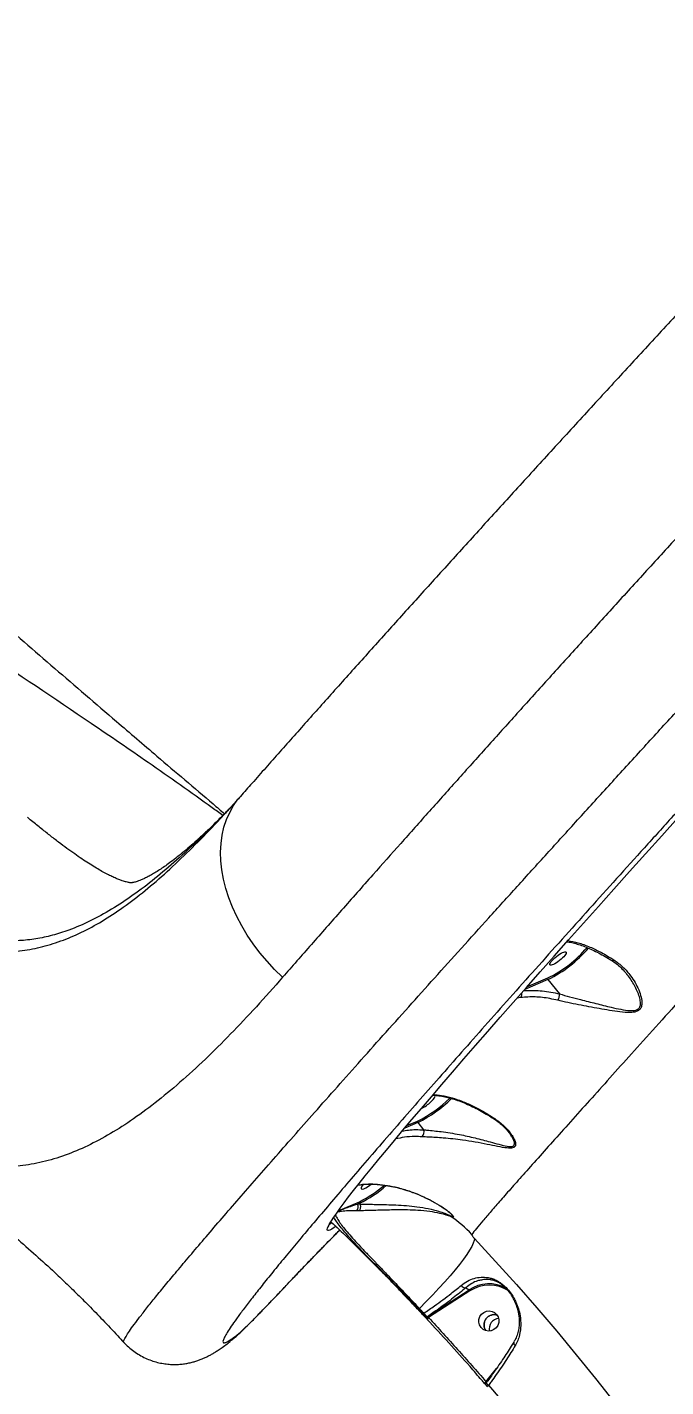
# Model space of a CAD drawing. Header units: millimetres. Extents: x -6523 to 7556, y -5559 to 6101.
# Drawn here: x -2072 to -1789, y 2740 to 3343 of the extents above; entities that cross this region are included whole.
import ezdxf

# ---------------------------------------------------------------- set-up
doc = ezdxf.new("R2010")
doc.units = ezdxf.units.MM
for name, color, linetype in [('DIKOM_ОБЪЕКТ', 7, 'Continuous'), ('DIKOM_РАЗМЕР_ЗОНА', 7, 'Continuous'), ('DIKOM_РАЗМЕР_ОБЪЕКТА', 7, 'Continuous')]:
    doc.layers.add(name, color=color, linetype=linetype)
doc.styles.add('style1', font='arial.ttf', dxfattribs={"width": 0.8})
doc.dimstyles.new('1-50', dxfattribs={"dimtxt": 300, "dimasz": 200, "dimexe": 100, "dimexo": 0, "dimgap": 100, "dimtad": 1, "dimtxsty": 'style1', "dimcen": 200, "dimclrd": 7, "dimclre": 7, "dimclrt": 7, "dimadec": 1, "dimazin": 2, "dimtfac": 1, "dimtmove": 0, "dimatfit": 2, "dimfxl": 0, "dimlwd": 25, "dimlwe": 18, "dimarcsym": 0})

# ---------------------------------------------------------------- blocks, each defined once
blk = doc.blocks.new('*D10')
at = {"layer": 'Defpoints', "color": 0, "transparency": 16777216}
for p in [(-1823.23, 4314.24), (3842.01, -3170.82), (6537.88, -3170.82)]:
    blk.add_point(p, dxfattribs=at)
at = {"layer": 'DIKOM_РАЗМЕР_ОБЪЕКТА', "color": 7, "lineweight": 18, "transparency": 16777216}
for p, q in [((-1823.23, 4314.24), (6637.88, 4314.24)), ((3842.01, -3170.82), (6637.88, -3170.82))]:
    blk.add_line(p, q, dxfattribs=at)
at = {"layer": 'DIKOM_РАЗМЕР_ОБЪЕКТА', "color": 7, "lineweight": 25, "transparency": 16777216}
blk.add_line((6537.88, 3914.24), (6537.88, -2770.82), dxfattribs=at)
at = {"layer": 'DIKOM_РАЗМЕР_ОБЪЕКТА', "color": 7, "transparency": 16777216}
for points in [[(6471.22, 3914.24), (6604.55, 3914.24), (6537.88, 4314.24)], [(6471.22, -2770.82), (6604.55, -2770.82), (6537.88, -3170.82)]]:
    blk.add_solid(points, dxfattribs=at)
at = {"layer": 'DIKOM_РАЗМЕР_ОБЪЕКТА', "color": 7, "transparency": 16777216, "insert": (6304.71, 207.11), "char_height": 300, "attachment_point": 5, "rotation": 90, "style": 'style1'}
blk.add_mtext('7500', dxfattribs=at)
blk = doc.blocks.new('*D13')
at = {"layer": 'Defpoints', "color": 0, "transparency": 16777216}
for p in [(-2358.18, 6101.03), (4341.71, -4605.15), (7455.88, -4605.15)]:
    blk.add_point(p, dxfattribs=at)
at = {"layer": 'DIKOM_РАЗМЕР_ЗОНА', "color": 7, "lineweight": 18, "transparency": 16777216}
for p, q in [((-2358.18, 6101.03), (7555.88, 6101.03)), ((4341.71, -4605.15), (7555.88, -4605.15))]:
    blk.add_line(p, q, dxfattribs=at)
at = {"layer": 'DIKOM_РАЗМЕР_ЗОНА', "color": 7, "lineweight": 25, "transparency": 16777216}
blk.add_line((7455.88, 5701.03), (7455.88, -4205.15), dxfattribs=at)
at = {"layer": 'DIKOM_РАЗМЕР_ЗОНА', "color": 7, "transparency": 16777216}
for points in [[(7389.22, 5701.03), (7522.55, 5701.03), (7455.88, 6101.03)], [(7389.22, -4205.15), (7522.55, -4205.15), (7455.88, -4605.15)]]:
    blk.add_solid(points, dxfattribs=at)
at = {"layer": 'DIKOM_РАЗМЕР_ЗОНА', "color": 7, "transparency": 16777216, "insert": (7222.71, 375.61), "char_height": 300, "attachment_point": 5, "rotation": 90, "style": 'style1'}
blk.add_mtext('10700', dxfattribs=at)

msp = doc.modelspace()

# ---------------------------------------------------------------- linework, layer by layer
at = {"layer": 'DIKOM_ОБЪЕКТ', "color": 7, "linetype": 'Continuous', "lineweight": 15}
for p, q in [((-2072.177, 2992.846), (-2071.928, 2992.639)), ((-1985.966, 2993.081), (-1985.824, 2993.238)), ((-1806.477, 2923.089), (-1806.647, 2923.283)), ((-1841.542, 2920.974), (-1851.837, 2916.539)), ((-1850.835, 2917.675), (-1841.611, 2921.649)), ((-1841.542, 2920.974), (-1836.389, 2914.574)), ((-1853.528, 2912.997), (-1855.179, 2912.738)), ((-1899.247, 2857.588), (-1905.017, 2855.103)), ((-1904.084, 2856.21), (-1899.316, 2858.263)), ((-1899.247, 2857.588), (-1896.658, 2854.372)), ((-1865.641, 2859.318), (-1865.612, 2859.302)), ((-1934.451, 2818.493), (-1925.104, 2822.519)), ((-1925.033, 2821.845), (-1925.871, 2821.484)), ((-1925.871, 2821.484), (-1924.748, 2821.49)), ((-1925.033, 2821.845), (-1924.748, 2821.49)), ((-1924.748, 2821.49), (-1924.746, 2821.487)), ((-1889.679, 2820.932), (-1888.949, 2820.486)), ((-1925.15, 2818.526), (-1926.235, 2818.521)), ((-1887.492, 2819.502), (-1887.333, 2819.393)), ((-1938.187, 2812.77), (-1937.442, 2813.161)), ((-1959.135, 2783.693), (-1958.929, 2783.929)), ((-1894.964, 2771.485), (-1876.513, 2783.452)), ((-1877.864, 2784.409), (-1876.513, 2783.452)), ((-1876.176, 2782.984), (-1894.442, 2771.137)), ((-1896.223, 2771.636), (-1896.226, 2771.64)), ((-1894.967, 2771.488), (-1894.964, 2771.485)), ((-1981.703, 2761.176), (-1982.307, 2760.635)), ((-1856.652, 2760.326), (-1856.668, 2760.296)), ((-1869, 2742.75), (-1864.345, 2748.61)), ((-1868.942, 2741.212), (-1868.892, 2741.152))]:
    msp.add_line(p, q, dxfattribs=at)
at = {"layer": 'DIKOM_ОБЪЕКТ', "color": 7, "linetype": 'Continuous', "lineweight": 15, "flags": 128}
for points in [[(-1959.126, 2921.938), (-1962.674, 2925.418), (-1966.034, 2929.051), (-1969.187, 2932.82), (-1972.119, 2936.704), (-1974.814, 2940.685), (-1977.259, 2944.743), (-1979.441, 2948.856), (-1981.349, 2953.005), (-1982.974, 2957.168), (-1984.307, 2961.323), (-1985.342, 2965.451), (-1986.073, 2969.53), (-1986.497, 2973.54), (-1986.611, 2977.459), (-1986.416, 2981.27), (-1985.911, 2984.951), (-1985.101, 2988.485), (-1983.987, 2991.854), (-1982.577, 2995.04), (-1980.878, 2998.028), (-1978.897, 3000.802), (-1977.832, 3002.073)], [(-1938.063, 2813.086), (-1937.497, 2814.017), (-1936.447, 2815.63), (-1935.159, 2817.498), (-1933.635, 2819.617), (-1931.877, 2821.987), (-1929.885, 2824.605), (-1927.662, 2827.469), (-1925.209, 2830.576), (-1922.528, 2833.925), (-1919.622, 2837.512), (-1916.493, 2841.335), (-1913.143, 2845.389), (-1909.576, 2849.673), (-1905.793, 2854.181), (-1901.8, 2858.912), (-1897.597, 2863.86), (-1893.191, 2869.021), (-1888.583, 2874.391), (-1883.777, 2879.967), (-1878.779, 2885.742), (-1873.591, 2891.713), (-1868.218, 2897.874), (-1862.665, 2904.22), (-1856.937, 2910.746), (-1851.037, 2917.447), (-1844.971, 2924.316), (-1838.744, 2931.349), (-1832.361, 2938.54), (-1825.828, 2945.882), (-1819.149, 2953.369), (-1812.331, 2960.995), (-1805.379, 2968.754), (-1798.298, 2976.639), (-1791.095, 2984.645), (-1783.776, 2992.763)], [(-1939.171, 2809.79), (-1939.314, 2810.12), (-1939.219, 2810.709), (-1938.884, 2811.555), (-1938.31, 2812.658), (-1938.063, 2813.086)], [(-1935.341, 2811.665), (-1936.206, 2811.052), (-1937.305, 2810.35), (-1938.165, 2809.905), (-1938.787, 2809.718), (-1939.171, 2809.79)], [(-1874.105, 2806.174), (-1874.221, 2805.243), (-1874.622, 2804.059), (-1875.304, 2802.632), (-1876.264, 2800.973), (-1877.492, 2799.095), (-1878.98, 2797.011), (-1880.716, 2794.739), (-1882.687, 2792.296), (-1884.877, 2789.701), (-1887.269, 2786.974), (-1889.845, 2784.137), (-1892.584, 2781.212), (-1895.465, 2778.221), (-1898.466, 2775.187)], [(-1874.105, 2806.174), (-1864.726, 2796.055), (-1855.518, 2785.844), (-1846.488, 2775.547), (-1837.64, 2765.172), (-1828.982, 2754.724), (-1820.518, 2744.211), (-1812.254, 2733.639), (-1804.195, 2723.015), (-1796.347, 2712.346), (-1789.821, 2703.212)], [(-1894.964, 2770.749), (-1897.441, 2773.391), (-1907.622, 2784.066), (-1917.974, 2794.627), (-1919.405, 2796.064)], [(-1896.976, 2772.447), (-1897.222, 2772.71), (-1897.468, 2772.973), (-1897.714, 2773.237), (-1897.961, 2773.5), (-1898.207, 2773.763), (-1898.454, 2774.026), (-1898.7, 2774.288), (-1898.947, 2774.551)], [(-1898.466, 2775.187), (-1898.219, 2774.925), (-1897.972, 2774.662), (-1897.726, 2774.399), (-1897.48, 2774.137), (-1897.233, 2773.874), (-1896.987, 2773.611), (-1896.741, 2773.348), (-1896.495, 2773.085)], [(-1871.206, 2766.787), (-1871.852, 2767.873), (-1872.166, 2769.102), (-1872.121, 2770.376), (-1871.721, 2771.591), (-1870.998, 2772.649), (-1870.012, 2773.463), (-1868.841, 2773.969), (-1867.581, 2774.125), (-1866.334, 2773.918), (-1865.201, 2773.365), (-1864.273, 2772.511), (-1863.627, 2771.426), (-1863.313, 2770.197), (-1863.358, 2768.923), (-1863.758, 2767.708), (-1864.481, 2766.65), (-1865.467, 2765.836), (-1866.638, 2765.33), (-1867.898, 2765.174), (-1869.145, 2765.381), (-1870.278, 2765.934), (-1871.206, 2766.787)], [(-1867.867, 2741.143), (-1862.727, 2735.111), (-1857.648, 2729.055), (-1852.632, 2722.976), (-1847.68, 2716.875), (-1842.793, 2710.754), (-1837.971, 2704.614), (-1833.216, 2698.456), (-1828.53, 2692.281)]]:
    msp.add_lwpolyline(points, dxfattribs=at)
at = {"layer": 'DIKOM_ОБЪЕКТ', "color": 7, "linetype": 'Continuous', "lineweight": 15}
for centre, radius, start, end in [((-1864.709, 2969.377), 53.023, 295.824753, 319.798083), ((-1865.123, 2969.884), 54.298, 295.740427, 319.918643), ((-1813.009, 2930.292), 0.929, 250.18604, 317.36766), ((-1841.115, 2921.359), 0.574, 149.635391, 222.032214), ((-1855.476, 2914.458), 2.435, 323.119545, 14.809511), ((-1840.29, 2914.135), 3.926, 322.500084, 6.411593), ((-1922.668, 2906.301), 53.413, 295.924921, 314.868829), ((-1923.02, 2906.707), 54.569, 295.826838, 315.22135), ((-1898.821, 2857.973), 0.574, 149.63612, 222.031485), ((-1865.383, 2859.885), 0.626, 248.583005, 295.976526), ((-1899.261, 2853.309), 2.811, 314.160871, 22.21152), ((-1946.069, 2866.576), 48.791, 295.448402, 311.087301), ((-1946.592, 2867.235), 50.25, 295.406456, 311.579452), ((-1928.391, 2820.291), 2.789, 320.624469, 25.333235), ((-1924.606, 2822.23), 0.576, 149.918996, 222.071595), ((-1883.431, 2817.223), 1.725, 207.082526, 232.256397), ((-1912.401, 2773.888), 50.406, 42.619803, 56.37303), ((-1878.202, 2786.461), 2.08, 210.791884, 279.370447), ((-1867.598, 2769.848), 16.265, 62.18549, 123.238248), ((-1878.866, 2781.406), 3.118, 30.394555, 41.004399), ((-1867.537, 2769.81), 15.755, 56.677442, 123.256208), ((-1897.601, 2774.032), 1.443, 126.822884, 158.916827), ((-1895.66, 2771.956), 1.404, 126.501956, 159.518643), ((-1895.506, 2772.319), 0.99, 223.324745, 302.937719), ((-1895.503, 2772.315), 0.99, 223.294437, 302.968027), ((-1893.595, 2769.892), 1.505, 124.230151, 162.203007), ((-1862.987, 2766.283), 4.542, 95.490131, 193.88474), ((-1855.217, 2759.941), 1.494, 166.240139, 234.524843), ((-1868.212, 2741.491), 1.485, 122.037853, 160.290627), ((-1867.319, 2740.271), 1.03, 122.172721, 168.175574)]:
    msp.add_arc(centre, radius, start, end, dxfattribs=at)
msp.add_ellipse((-1837.092, 2930.252), major_axis=(-3.571, -2.821), ratio=0.2569301, dxfattribs=at)
for centre, start_param, end_param in [((-1895.153, 2866.755), 0.6711565, 3.1817447), ((-1920.715, 2831.074), 5.3063616, 7.876557)]:
    msp.add_ellipse(centre, major_axis=(-3.571, -2.821), ratio=0.2569301, start_param=start_param, end_param=end_param, dxfattribs=at)
for points, knots in [([(-2029.461, 2760.208), (-2029.477, 2760.21), (-2029.691, 2760.226), (-2029.53, 2760.876), (-2028.906, 2762.24), (-2027.556, 2764.389), (-2025.58, 2767.211), (-2022.979, 2770.694), (-2019.782, 2774.806), (-2016.014, 2779.515), (-2011.657, 2784.85), (-2006.668, 2790.859), (-2001.032, 2797.561), (-1994.742, 2804.961), (-1987.866, 2812.98), (-1980.489, 2821.52), (-1972.636, 2830.553), (-1964.342, 2840.042), (-1955.548, 2850.052), (-1946.182, 2860.668), (-1936.237, 2871.894), (-1925.716, 2883.724), (-1914.738, 2896.028), (-1903.435, 2908.653), (-1891.839, 2921.569), (-1879.981, 2934.738), (-1867.771, 2948.266), (-1855.111, 2962.258), (-1842.005, 2976.709), (-1828.467, 2991.604), (-1814.649, 3006.775), (-1800.712, 3022.046), (-1786.683, 3037.388), (-1772.592, 3052.769), (-1758.333, 3068.306), (-1743.794, 3084.119), (-1728.993, 3100.191), (-1713.949, 3116.499), (-1698.834, 3132.857), (-1683.056, 3149.907), (-1666.634, 3167.622), (-1649.606, 3185.957), (-1632.516, 3204.326), (-1615.405, 3222.682), (-1598.317, 3240.976), (-1582.273, 3258.117), (-1567.278, 3274.105), (-1553.314, 3288.965), (-1539.56, 3303.574), (-1525.913, 3318.039), (-1512.403, 3332.329), (-1499.057, 3346.412), (-1486.033, 3360.124), (-1473.483, 3373.301), (-1461.418, 3385.935), (-1449.839, 3398.025), (-1438.646, 3409.677), (-1427.758, 3420.974), (-1417.208, 3431.88), (-1407.025, 3442.367), (-1397.328, 3452.308), (-1388.222, 3461.599), (-1379.708, 3470.239), (-1371.78, 3478.237), (-1364.374, 3485.655), (-1357.442, 3492.545), (-1351.016, 3498.87), (-1345.12, 3504.603), (-1339.826, 3509.673), (-1335.188, 3514.027), (-1331.198, 3517.675), (-1327.839, 3520.64), (-1325.081, 3522.948), (-1322.899, 3524.624), (-1321.38, 3525.575), (-1320.561, 3525.914), (-1320.467, 3525.697), (-1320.443, 3525.641)], [0, 0, 0, 0, 0.0010255, 0.0142645, 0.0278834, 0.0415148, 0.0551464, 0.0687653, 0.0820246, 0.0952954, 0.1085662, 0.1218254, 0.1354712, 0.1491295, 0.1627878, 0.1764335, 0.189694, 0.202966, 0.2162378, 0.2294983, 0.2431444, 0.2568029, 0.2704616, 0.2841076, 0.2973508, 0.3106056, 0.3238602, 0.3371034, 0.3507303, 0.3643696, 0.3780089, 0.3916357, 0.4048802, 0.4181361, 0.4313919, 0.4446363, 0.4582653, 0.4719068, 0.4855483, 0.4991774, 0.5144981, 0.5298275, 0.5451481, 0.5607997, 0.5764606, 0.5921121, 0.6053739, 0.6186471, 0.6319203, 0.645182, 0.6588291, 0.6724888, 0.6861485, 0.6997956, 0.7130346, 0.7262851, 0.7395355, 0.7527745, 0.7663967, 0.7800314, 0.7936661, 0.8072883, 0.820549, 0.8338212, 0.8470934, 0.8603541, 0.874002, 0.8876624, 0.9013228, 0.9149708, 0.9282269, 0.9414946, 0.9547622, 0.9680182, 0.9816615, 0.9953172, 1, 1, 1, 1]), ([(-1319.981, 3475.163), (-1319.296, 3476.228), (-1317.924, 3478.359), (-1316.964, 3480.321), (-1316.683, 3481.493), (-1317.004, 3481.961), (-1317.894, 3481.812), (-1319.378, 3481.029), (-1321.479, 3479.584), (-1324.207, 3477.465), (-1327.533, 3474.693), (-1331.414, 3471.307), (-1335.828, 3467.329), (-1340.744, 3462.79), (-1346.196, 3457.662), (-1352.233, 3451.897), (-1358.867, 3445.479), (-1366.102, 3438.402), (-1373.858, 3430.746), (-1382.038, 3422.606), (-1390.614, 3414.012), (-1399.554, 3404.997), (-1408.926, 3395.495), (-1418.807, 3385.426), (-1429.198, 3374.787), (-1440.096, 3363.582), (-1451.377, 3351.936), (-1462.916, 3339.98), (-1474.686, 3327.74), (-1486.659, 3315.25), (-1498.916, 3302.425), (-1511.553, 3289.162), (-1524.563, 3275.469), (-1537.933, 3261.359), (-1551.509, 3246.993), (-1565.826, 3231.804), (-1580.885, 3215.784), (-1596.674, 3198.94), (-1612.705, 3181.795), (-1628.941, 3164.38), (-1645.347, 3146.739), (-1660.925, 3129.941), (-1675.64, 3114.036), (-1689.477, 3099.046), (-1703.247, 3084.093), (-1717.057, 3069.065), (-1730.88, 3053.985), (-1744.694, 3038.879), (-1758.337, 3023.924), (-1771.653, 3009.289), (-1784.628, 2994.992), (-1797.252, 2981.046), (-1809.625, 2967.34), (-1821.838, 2953.774), (-1833.862, 2940.377), (-1845.67, 2927.178), (-1857.124, 2914.332), (-1868.1, 2901.978), (-1878.591, 2890.126), (-1888.596, 2878.777), (-1898.193, 2867.845), (-1907.449, 2857.251), (-1916.333, 2847.029), (-1924.819, 2837.208), (-1932.807, 2827.905), (-1940.205, 2819.224), (-1947.017, 2811.164), (-1953.253, 2803.716), (-1958.968, 2796.815), (-1964.199, 2790.416), (-1968.916, 2784.55), (-1973.097, 2779.243), (-1976.691, 2774.56), (-1979.659, 2770.55), (-1982.014, 2767.205), (-1983.772, 2764.504), (-1984.956, 2762.419), (-1985.566, 2760.942), (-1985.578, 2760.102), (-1984.982, 2759.91), (-1983.789, 2760.364), (-1982.204, 2761.34), (-1980.478, 2762.568), (-1979.297, 2763.486), (-1978.707, 2763.945)], [0, 0, 0, 0, 0.0144651, 0.0289647, 0.0408965, 0.0528384, 0.0647801, 0.0767114, 0.0889895, 0.101279, 0.1135686, 0.1258468, 0.1377794, 0.1497223, 0.1616651, 0.1735976, 0.1858779, 0.1981695, 0.2104611, 0.2227414, 0.2346549, 0.2465787, 0.2585025, 0.2704161, 0.2826744, 0.2949438, 0.3072133, 0.3194716, 0.3314056, 0.34335, 0.3552943, 0.3672283, 0.379509, 0.391801, 0.4040931, 0.4163737, 0.4301595, 0.4439534, 0.4577392, 0.4718227, 0.4859147, 0.4999982, 0.5119157, 0.5238436, 0.5357714, 0.547689, 0.5599529, 0.5722281, 0.5845031, 0.596767, 0.6086844, 0.6206121, 0.6325398, 0.6444571, 0.6567197, 0.6689934, 0.6812672, 0.6935298, 0.7054627, 0.7174058, 0.729349, 0.7412819, 0.7535612, 0.7658519, 0.7781425, 0.7904218, 0.802353, 0.8142946, 0.8262362, 0.8381674, 0.8504463, 0.8627365, 0.8750267, 0.8873057, 0.8992219, 0.9111486, 0.9230751, 0.9349913, 0.9472528, 0.9595253, 0.9717982, 0.9840602, 0.9920273, 1, 1, 1, 1]), ([(-1558.8, 3454.496), (-1560.162, 3453.097), (-1563.595, 3449.572), (-1569.243, 3443.754), (-1575.701, 3437.086), (-1582.28, 3430.278), (-1588.979, 3423.329), (-1595.816, 3416.223), (-1602.766, 3408.983), (-1609.834, 3401.606), (-1616.989, 3394.122), (-1624.237, 3386.527), (-1631.576, 3378.823), (-1639.036, 3370.978), (-1646.601, 3363.008), (-1654.255, 3354.931), (-1661.981, 3346.765), (-1669.759, 3338.53), (-1677.572, 3330.245), (-1685.405, 3321.926), (-1693.274, 3313.554), (-1701.202, 3305.107), (-1709.2, 3296.574), (-1717.25, 3287.972), (-1725.336, 3279.318), (-1733.442, 3270.631), (-1741.565, 3261.912), (-1749.702, 3253.166), (-1757.852, 3244.393), (-1765.989, 3235.621), (-1774.096, 3226.869), (-1782.195, 3218.115), (-1790.291, 3209.349), (-1798.381, 3200.579), (-1806.434, 3191.835), (-1814.453, 3183.116), (-1822.436, 3174.424), (-1830.383, 3165.757), (-1838.294, 3157.117), (-1846.169, 3148.503), (-1853.996, 3139.928), (-1861.761, 3131.409), (-1869.442, 3122.968), (-1877.031, 3114.615), (-1884.522, 3106.356), (-1891.918, 3098.188), (-1899.222, 3090.108), (-1906.435, 3082.115), (-1913.559, 3074.206), (-1920.596, 3066.379), (-1927.55, 3058.631), (-1934.374, 3051.011), (-1941.062, 3043.528), (-1947.614, 3036.182), (-1954.063, 3028.936), (-1960.403, 3021.795), (-1966.615, 3014.783), (-1972.441, 3008.191), (-1976.121, 3004.015), (-1977.832, 3002.072)], [0, 0, 0, 0, 0.0117191, 0.0295367, 0.0472441, 0.0647982, 0.0825144, 0.1002107, 0.1179065, 0.1356168, 0.1533719, 0.1709246, 0.1885782, 0.2063073, 0.2240863, 0.2418891, 0.2596855, 0.2774429, 0.2951346, 0.3127348, 0.3302268, 0.347812, 0.3654954, 0.3831734, 0.4008622, 0.4185808, 0.4362288, 0.4539005, 0.4716208, 0.4893056, 0.5068769, 0.5244236, 0.5421108, 0.5597635, 0.5773949, 0.5950183, 0.6126468, 0.6302897, 0.64796, 0.665671, 0.6834347, 0.7011789, 0.7189037, 0.7365698, 0.7541962, 0.7718012, 0.7894035, 0.8070188, 0.8246623, 0.8423531, 0.8601097, 0.8779526, 0.8955448, 0.9131993, 0.9309441, 0.9487536, 0.966602, 0.9844629, 1, 1, 1, 1]), ([(-2497.707, 3441.796), (-2480.689, 3427.32), (-2446.652, 3398.367), (-2396.111, 3354.82), (-2345.929, 3311.182), (-2296.132, 3267.449), (-2245.447, 3222.477), (-2193.835, 3176.343), (-2149.703, 3137.074), (-2114.146, 3105.773), (-2087.281, 3082.321), (-2060.18, 3058.847), (-2036.003, 3038.069), (-2012.588, 3018.058), (-1996.6, 3004.43), (-1986.569, 2995.885), (-1984.884, 2994.449)], [0, 0, 0, 0, 0.0977089, 0.1954262, 0.2931482, 0.3908698, 0.4885827, 0.5937679, 0.6989532, 0.7515705, 0.8041934, 0.8568085, 0.9094146, 0.9435639, 0.9905174, 1, 1, 1, 1]), ([(-1477.642, 3441.791), (-1481.382, 3437.972), (-1488.867, 3430.331), (-1500.587, 3418.305), (-1512.641, 3405.896), (-1525.16, 3392.961), (-1538.131, 3379.513), (-1551.544, 3365.56), (-1565.244, 3351.261), (-1579.073, 3336.782), (-1593, 3322.154), (-1606.997, 3307.408), (-1621.169, 3292.433), (-1635.626, 3277.112), (-1650.352, 3261.459), (-1665.327, 3245.493), (-1680.381, 3229.396), (-1695.343, 3213.349), (-1710.19, 3197.379), (-1724.9, 3181.511), (-1739.58, 3165.628), (-1754.344, 3149.611), (-1769.166, 3133.481), (-1784.021, 3117.267), (-1798.738, 3101.156), (-1813.144, 3085.338), (-1827.22, 3069.835), (-1840.956, 3054.661), (-1854.465, 3039.694), (-1867.848, 3024.82), (-1881.075, 3010.073), (-1894.118, 2995.483), (-1906.826, 2981.221), (-1919.855, 2966.548), (-1933.093, 2951.579), (-1946.484, 2936.376), (-1954.913, 2926.75), (-1959.126, 2921.938)], [0, 0, 0, 0, 0.0277156, 0.0554554, 0.0831952, 0.110911, 0.139432, 0.167979, 0.1965262, 0.2250472, 0.2527589, 0.2804948, 0.3082303, 0.3359422, 0.3644571, 0.3929981, 0.4215388, 0.4500536, 0.4777909, 0.5055521, 0.5333136, 0.5610508, 0.5895954, 0.618166, 0.6467368, 0.6752814, 0.70299, 0.7307224, 0.7584546, 0.7861633, 0.8146751, 0.843213, 0.8717511, 0.900263, 0.9335019, 0.9667612, 1, 1, 1, 1]), ([(-1985.655, 2993.657), (-1987.23, 2994.796), (-1998.201, 3002.734), (-2017.619, 3016.403), (-2051.769, 3039.825), (-2092.835, 3067.247), (-2141.935, 3099.299), (-2191.124, 3130.926), (-2240.264, 3162.326), (-2288.011, 3192.933), (-2334.289, 3222.886), (-2379.161, 3252.141), (-2408.871, 3271.78), (-2423.727, 3281.599)], [0, 0, 0, 0, 0.0109954, 0.0765813, 0.1344087, 0.2456906, 0.356993, 0.4683154, 0.5796405, 0.6909408, 0.7939591, 0.8969806, 1, 1, 1, 1]), ([(-1539.432, 3182.978), (-1543.532, 3178.484), (-1551.733, 3169.497), (-1564.287, 3155.689), (-1577.002, 3141.669), (-1590.316, 3126.95), (-1604.167, 3111.6), (-1618.519, 3095.659), (-1633.017, 3079.524), (-1647.615, 3063.248), (-1662.268, 3046.89), (-1676.502, 3030.982), (-1690.28, 3015.574), (-1703.578, 3000.697), (-1716.767, 2985.944), (-1729.794, 2971.374), (-1742.613, 2957.045), (-1755.207, 2942.977), (-1767.514, 2929.241), (-1779.535, 2915.837), (-1791.071, 2902.984), (-1801.851, 2890.981), (-1811.824, 2879.881), (-1821.001, 2869.663), (-1829.65, 2860.028), (-1837.715, 2851.031), (-1845.153, 2842.712), (-1851.762, 2835.294), (-1857.553, 2828.759), (-1862.553, 2823.076), (-1866.883, 2818.105), (-1870.482, 2813.906), (-1873.395, 2810.433), (-1874.671, 2808.824), (-1875.309, 2808.019)], [0, 0, 0, 0, 0.0283335, 0.056667, 0.0852827, 0.1138982, 0.1455323, 0.1771905, 0.208824, 0.2413901, 0.273983, 0.3065487, 0.3371872, 0.3678491, 0.3984873, 0.4300097, 0.461558, 0.4930802, 0.525743, 0.5584055, 0.5915374, 0.6246692, 0.6557871, 0.6869295, 0.7180479, 0.7500731, 0.7821241, 0.8141496, 0.8447049, 0.8752823, 0.9058377, 0.9372172, 0.9686204, 1, 1, 1, 1]), ([(-1980.924, 2998.6), (-1982.881, 2996.519), (-1988.077, 2990.996), (-1996.472, 2982.682), (-2006.128, 2973.696), (-2015.765, 2965.517), (-2025.355, 2958.23), (-2034.898, 2951.945), (-2044.404, 2946.728), (-2053.16, 2942.957), (-2061.178, 2940.417), (-2068.476, 2938.851), (-2075.746, 2938.048), (-2083.317, 2938.02), (-2091.194, 2938.908), (-2099.395, 2940.797), (-2107.686, 2943.64), (-2116.089, 2947.434), (-2124.636, 2952.133), (-2133.22, 2957.599), (-2141.878, 2963.75), (-2150.637, 2970.497), (-2159.587, 2977.81), (-2169.894, 2986.588), (-2181.728, 2996.975), (-2195.289, 3009.045), (-2209.2, 3021.388), (-2223.471, 3033.83), (-2238.137, 3046.312), (-2253.441, 3058.98), (-2264.181, 3067.514), (-2269.551, 3071.781)], [0, 0, 0, 0, 0.0209471, 0.0556101, 0.0910974, 0.1266101, 0.1620924, 0.1978988, 0.2337381, 0.2695403, 0.2974407, 0.3253784, 0.3533152, 0.3812145, 0.4129318, 0.4446759, 0.4763967, 0.5089883, 0.5416041, 0.5742003, 0.6061315, 0.6380939, 0.6700604, 0.7019969, 0.7458163, 0.7896701, 0.8334898, 0.8748755, 0.9162606, 0.9581303, 1, 1, 1, 1]), ([(-2305.317, 3033.165), (-2300.036, 3030.59), (-2289.47, 3025.439), (-2274.034, 3017.812), (-2257.82, 3009.877), (-2241.035, 3001.582), (-2223.907, 2992.844), (-2207.445, 2984.286), (-2191.706, 2975.976), (-2176.726, 2968.005), (-2162.701, 2960.506), (-2149.56, 2953.6), (-2137.121, 2947.482), (-2126.096, 2942.622), (-2116.299, 2938.939), (-2107.589, 2936.267), (-2099.039, 2934.34), (-2090.332, 2933.179), (-2081.422, 2933.002), (-2072.273, 2933.947), (-2063.139, 2936), (-2054.011, 2939.16), (-2044.875, 2943.414), (-2035.593, 2948.845), (-2026.12, 2955.485), (-2016.432, 2963.272), (-2006.645, 2972.018), (-1996.744, 2981.721), (-1989.855, 2988.79), (-1986.222, 2992.798), (-1985.966, 2993.081)], [0, 0, 0, 0, 0.0349934, 0.0700028, 0.1049968, 0.1472573, 0.1896386, 0.2320825, 0.274528, 0.3169119, 0.3591742, 0.4000938, 0.4410399, 0.4819564, 0.5134652, 0.5450069, 0.5765424, 0.6080428, 0.6427146, 0.6775127, 0.7123712, 0.7472239, 0.7820088, 0.816672, 0.8526639, 0.8887604, 0.9249271, 0.9611125, 0.9972529, 1, 1, 1, 1]), ([(-1977.84, 3002.077), (-1978.999, 3000.766), (-1981.586, 2997.839), (-1984.285, 2994.857), (-1985.801, 2993.242), (-1985.958, 2993.075)], [0, 0, 0, 0, 0.4209302, 0.940008, 1, 1, 1, 1]), ([(-1981.68, 2997.759), (-1981.856, 2997.572), (-1983.403, 2995.931), (-1986.204, 2993.078), (-1990.045, 2989.248), (-1993.699, 2985.748), (-1997.175, 2982.542), (-2000.472, 2979.632), (-2003.591, 2977.006), (-2006.526, 2974.658), (-2009.169, 2972.66), (-2011.534, 2970.97), (-2013.726, 2969.496), (-2015.835, 2968.176), (-2017.8, 2967.041), (-2019.557, 2966.116), (-2021.105, 2965.382), (-2022.44, 2964.821), (-2023.563, 2964.412), (-2024.478, 2964.133), (-2025.191, 2963.961), (-2025.71, 2963.87), (-2026.089, 2963.836), (-2026.241, 2963.832), (-2026.746, 2963.86), (-2027.43, 2963.955), (-2028.278, 2964.136), (-2029.14, 2964.368), (-2030.269, 2964.726), (-2031.637, 2965.226), (-2033.346, 2965.935), (-2035.265, 2966.822), (-2037.398, 2967.901), (-2039.75, 2969.187), (-2042.313, 2970.689), (-2045.086, 2972.416), (-2048.074, 2974.379), (-2051.273, 2976.582), (-2054.717, 2979.056), (-2058.406, 2981.81), (-2062.338, 2984.843), (-2066.525, 2988.177), (-2069.823, 2990.854), (-2071.767, 2992.48), (-2072.188, 2992.832)], [0, 0, 0, 0, 0.0033118, 0.02912258, 0.0544461, 0.07931352, 0.10376076, 0.12782998, 0.15157, 0.1750367, 0.19829539, 0.21832193, 0.23920939, 0.26188953, 0.28455858, 0.30729015, 0.33021323, 0.35349464, 0.37735581, 0.40210613, 0.42820636, 0.45641177, 0.48816045, 0.52710764, 0.55986458, 0.59046443, 0.61937211, 0.64017304, 0.65990266, 0.68401576, 0.70730421, 0.73009198, 0.75265776, 0.77520106, 0.79781757, 0.82082161, 0.84355734, 0.86686103, 0.89075946, 0.91527948, 0.94043822, 0.96624312, 0.99269206, 1, 1, 1, 1]), ([(-1833.098, 2937.71), (-1832.979, 2937.696), (-1832.153, 2937.604), (-1830.441, 2937.218), (-1827.975, 2936.534), (-1825.355, 2935.608), (-1822.624, 2934.469), (-1819.798, 2933.122), (-1816.889, 2931.555), (-1814.723, 2930.307), (-1813.523, 2929.532), (-1813.33, 2929.408)], [0, 0, 0, 0, 0.02291172, 0.15917861, 0.29565936, 0.43238511, 0.56816721, 0.70344083, 0.83879177, 0.97398963, 1, 1, 1, 1]), ([(-1832.682, 2938.178), (-1831.239, 2937.929), (-1828.242, 2937.411), (-1823.179, 2935.541), (-1817.822, 2933.006), (-1814.17, 2930.785), (-1812.326, 2929.663)], [0, 0, 0, 0, 0.2485507, 0.5162572, 0.7556525, 1, 1, 1, 1]), ([(-1812.326, 2929.663), (-1810.938, 2928.652), (-1808.162, 2926.629), (-1805.164, 2923.069), (-1802.879, 2919.628), (-1801.259, 2916.428), (-1800.199, 2913.285), (-1799.801, 2910.581), (-1800.147, 2908.617), (-1801.045, 2907.378), (-1802.3, 2906.714), (-1803.708, 2906.402), (-1806.082, 2906.247), (-1809.601, 2906.514), (-1814.173, 2907.249), (-1818.781, 2908.033), (-1823.365, 2908.878), (-1828.035, 2909.778), (-1832.747, 2910.702), (-1835.7, 2911.398), (-1837.176, 2911.745)], [0, 0, 0, 0, 0.0831701, 0.1664515, 0.223547, 0.2807551, 0.3376244, 0.3840077, 0.4157983, 0.4428532, 0.4698395, 0.4942473, 0.5187252, 0.5894288, 0.6603988, 0.7270822, 0.7939454, 0.8605153, 0.9303315, 1, 1, 1, 1]), ([(-1813.303, 2929.426), (-1812.632, 2928.983), (-1811.2, 2928.038), (-1809.2, 2926.258), (-1807.582, 2924.597), (-1806.729, 2923.468), (-1806.461, 2923.113)], [0, 0, 0, 0, 0.2582518, 0.5514399, 0.8589633, 1, 1, 1, 1]), ([(-1836.389, 2914.574), (-1834.915, 2914.156), (-1831.919, 2913.306), (-1826.464, 2911.909), (-1820.239, 2910.328), (-1814.281, 2908.831), (-1809.229, 2907.699), (-1805.57, 2907.102), (-1802.927, 2907.175), (-1801.446, 2907.84), (-1800.655, 2908.903), (-1800.422, 2910.591), (-1800.8, 2912.776), (-1801.641, 2915.223), (-1803.264, 2918.543), (-1804.836, 2921.255), (-1806.28, 2922.869), (-1806.477, 2923.089)], [0, 0, 0, 0, 0.0852469, 0.1733606, 0.29571493, 0.4216341, 0.50120163, 0.58210573, 0.63516427, 0.66360334, 0.69180991, 0.72589596, 0.77158827, 0.82349258, 0.87549036, 0.98305569, 1, 1, 1, 1]), ([(-1959.126, 2921.938), (-1963.023, 2917.536), (-1970.819, 2908.73), (-1982.215, 2896.666), (-1993.502, 2885.43), (-2004.659, 2875.207), (-2015.697, 2866.057), (-2026.383, 2858.232), (-2036.736, 2851.732), (-2046.785, 2846.51), (-2056.783, 2842.459), (-2066.749, 2839.637), (-2076.731, 2838.059), (-2086.154, 2837.752), (-2095.057, 2838.471), (-2103.486, 2839.97), (-2112.063, 2842.269), (-2120.924, 2845.367), (-2130.163, 2849.277), (-2139.885, 2853.975), (-2150.051, 2859.346), (-2160.933, 2865.452), (-2169.056, 2870.156), (-2173.845, 2872.97), (-2174.478, 2873.341)], [0, 0, 0, 0, 0.050259, 0.1005501, 0.1508067, 0.2023439, 0.2539189, 0.3054548, 0.3548612, 0.4043022, 0.4537096, 0.5043491, 0.5550239, 0.6056665, 0.6479069, 0.6901822, 0.7324577, 0.7746986, 0.8181022, 0.8615491, 0.9049914, 0.9483883, 0.9931864, 1, 1, 1, 1]), ([(-1852.337, 2915.962), (-1851.93, 2916.003), (-1850.409, 2916.157), (-1847.653, 2916.185), (-1844.028, 2915.968), (-1840.267, 2915.46), (-1837.682, 2914.869), (-1836.389, 2914.574)], [0, 0, 0, 0, 0.0827704, 0.3087909, 0.5348125, 0.7674069, 1, 1, 1, 1]), ([(-1837.176, 2911.745), (-1838.34, 2912.012), (-1841.754, 2912.793), (-1847.352, 2913.441), (-1851.453, 2913.146), (-1853.528, 2912.997)], [0, 0, 0, 0, 0.2035488, 0.5968365, 1, 1, 1, 1]), ([(-2177.22, 2874.893), (-2171.352, 2871.466), (-2161.012, 2865.427), (-2146.252, 2856.335), (-2133.198, 2848.009), (-2120.783, 2839.716), (-2109.135, 2831.522), (-2098.255, 2823.442), (-2088.068, 2815.462), (-2078.555, 2807.613), (-2069.635, 2799.879), (-2062.155, 2793.081), (-2055.902, 2787.188), (-2050.527, 2781.981), (-2044.832, 2776.31), (-2038.646, 2769.955), (-2033.465, 2764.509), (-2030.387, 2761.144), (-2029.498, 2760.172)], [0, 0, 0, 0, 0.11378823, 0.20051621, 0.28588098, 0.36674832, 0.44238195, 0.51452278, 0.5824569, 0.64681444, 0.70814803, 0.7669263, 0.80422045, 0.8417526, 0.88321377, 0.92905468, 0.97951498, 1, 1, 1, 1]), ([(-1892.601, 2869.697), (-1892.099, 2869.678), (-1890.827, 2869.631), (-1888.578, 2869.3), (-1885.905, 2868.733), (-1883.09, 2867.931), (-1880.18, 2866.918), (-1877.199, 2865.692), (-1874.184, 2864.277), (-1871.151, 2862.675), (-1868.307, 2861.033), (-1866.462, 2859.836), (-1865.647, 2859.307)], [0, 0, 0, 0, 0.0727646, 0.1842632, 0.2947033, 0.4043008, 0.5131482, 0.6189415, 0.7222789, 0.8233732, 0.9219061, 1, 1, 1, 1]), ([(-1892.389, 2869.945), (-1891.179, 2869.872), (-1888.593, 2869.715), (-1884.279, 2868.693), (-1879.678, 2867.135), (-1875.028, 2865.098), (-1870.165, 2862.56), (-1866.787, 2860.397), (-1865.109, 2859.322)], [0, 0, 0, 0, 0.1662899, 0.3554126, 0.517103, 0.6792424, 0.8407282, 1, 1, 1, 1]), ([(-1865.109, 2859.322), (-1863.673, 2858.258), (-1860.805, 2856.131), (-1858.169, 2853.037), (-1856.691, 2850.689), (-1856.01, 2849.187), (-1855.736, 2847.765), (-1856.168, 2846.76), (-1857.148, 2846.327), (-1858.325, 2846.221), (-1860.46, 2846.354), (-1863.814, 2846.937), (-1868.592, 2847.958), (-1873.78, 2848.924), (-1878.878, 2849.73), (-1883.63, 2850.308), (-1887.637, 2850.689), (-1891.286, 2850.95), (-1894.488, 2851.134), (-1896.38, 2851.24), (-1897.302, 2851.293)], [0, 0, 0, 0, 0.0881071, 0.1760189, 0.2084864, 0.2408599, 0.2743817, 0.3082168, 0.3377118, 0.3653221, 0.3930134, 0.4736092, 0.554494, 0.6404793, 0.7263863, 0.7896532, 0.852836, 0.9027408, 0.9525835, 1, 1, 1, 1]), ([(-1865.608, 2859.307), (-1865.384, 2859.17), (-1864.33, 2858.526), (-1862.652, 2857.166), (-1860.656, 2855.335), (-1859.565, 2854.019), (-1859.051, 2853.398)], [0, 0, 0, 0, 0.0850577, 0.3996766, 0.716862, 1, 1, 1, 1]), ([(-1897.302, 2851.293), (-1898.391, 2851.334), (-1901.093, 2851.438), (-1905.055, 2851.18), (-1907.742, 2850.607), (-1909.008, 2850.337)], [0, 0, 0, 0, 0.2631362, 0.6529032, 1, 1, 1, 1]), ([(-1906.137, 2853.773), (-1905.224, 2853.955), (-1902.27, 2854.548), (-1898.951, 2854.444), (-1896.658, 2854.372)], [0, 0, 0, 0, 0.3089262, 1, 1, 1, 1]), ([(-1896.658, 2854.372), (-1896.106, 2854.32), (-1894.64, 2854.181), (-1892.01, 2853.922), (-1888.596, 2853.526), (-1884.812, 2852.99), (-1880.939, 2852.318), (-1877.272, 2851.57), (-1872.643, 2850.505), (-1867.908, 2849.232), (-1863.176, 2847.896), (-1860.289, 2847.155), (-1858.438, 2846.921), (-1857.416, 2846.942), (-1856.604, 2847.262), (-1856.355, 2847.836), (-1856.336, 2848.598), (-1856.584, 2849.545), (-1857.283, 2850.921), (-1858.1, 2852.212), (-1858.764, 2853.021), (-1859.068, 2853.391)], [0, 0, 0, 0, 0.0347086, 0.0921046, 0.1511002, 0.2239995, 0.2984651, 0.3645192, 0.4305972, 0.5665314, 0.6516934, 0.7382699, 0.7666857, 0.7956602, 0.8271309, 0.8580257, 0.8639144, 0.9007545, 0.9352189, 0.9704263, 1, 1, 1, 1]), ([(-1925.772, 2829.859), (-1925.256, 2829.939), (-1923.815, 2830.163), (-1921.213, 2830.29), (-1918.143, 2830.254), (-1914.959, 2829.984), (-1911.742, 2829.502), (-1908.385, 2828.779), (-1905.01, 2827.841), (-1901.769, 2826.753), (-1898.738, 2825.575), (-1895.957, 2824.337), (-1893.683, 2823.226), (-1892.311, 2822.454), (-1891.844, 2822.191)], [0, 0, 0, 0, 0.060941, 0.1701449, 0.2803827, 0.3767224, 0.4789469, 0.5765235, 0.6699816, 0.760088, 0.8349287, 0.9035878, 0.967194, 1, 1, 1, 1]), ([(-1925.713, 2829.934), (-1924.814, 2830.066), (-1922.746, 2830.37), (-1919.143, 2830.407), (-1914.972, 2830.112), (-1910.469, 2829.379), (-1905.648, 2828.159), (-1901.037, 2826.578), (-1896.743, 2824.756), (-1892.854, 2822.849), (-1890.134, 2821.22), (-1888.777, 2820.407)], [0, 0, 0, 0, 0.0972751, 0.2237662, 0.3518316, 0.4803008, 0.6085488, 0.7363149, 0.8242363, 0.9122988, 1, 1, 1, 1]), ([(-1934.473, 2818.43), (-1934.377, 2818.468), (-1932.624, 2819.163), (-1929.815, 2820.173), (-1926.952, 2821.125), (-1925.871, 2821.484)], [0, 0, 0, 0, 0.0345766, 0.6353552, 1, 1, 1, 1]), ([(-1925.15, 2818.526), (-1925.13, 2818.545), (-1925.003, 2818.665), (-1924.789, 2818.978), (-1924.586, 2819.55), (-1924.504, 2820.219), (-1924.547, 2820.905), (-1924.679, 2821.293), (-1924.746, 2821.487)], [0, 0, 0, 0, 0.0350634, 0.2178843, 0.4133932, 0.6089396, 0.8045, 1, 1, 1, 1]), ([(-1924.746, 2821.487), (-1924.745, 2821.487), (-1924.21, 2821.487), (-1922.74, 2821.395), (-1920.138, 2821.362), (-1916.75, 2821.298), (-1912.994, 2821.224), (-1908.7, 2821.075), (-1904.155, 2820.798), (-1899.263, 2820.293), (-1894.416, 2819.49), (-1890.357, 2818.458), (-1887.14, 2817.348), (-1885.695, 2816.743), (-1884.966, 2816.437)], [0, 0, 0, 0, 0.00001833, 0.04117917, 0.10911061, 0.17896076, 0.26275729, 0.34879047, 0.45411052, 0.56216712, 0.68961471, 0.82043072, 0.90941337, 1, 1, 1, 1]), ([(-1888.956, 2820.459), (-1888.778, 2820.355), (-1888.254, 2820.047), (-1887.795, 2819.719), (-1887.492, 2819.502)], [0, 0, 0, 0, 0.3390466, 1, 1, 1, 1]), ([(-1888.777, 2820.407), (-1888.794, 2820.411), (-1888.859, 2820.423), (-1888.909, 2820.463), (-1888.945, 2820.491)], [0, 0, 0, 0, 0.2719646, 1, 1, 1, 1]), ([(-1888.777, 2820.407), (-1887.753, 2819.724), (-1886.323, 2818.77), (-1884.853, 2817.531), (-1883.982, 2816.702), (-1883.407, 2815.975), (-1883.462, 2815.602), (-1884.017, 2815.709), (-1884.437, 2815.843), (-1884.487, 2815.859)], [0, 0, 0, 0, 0.2865109, 0.4002726, 0.5162972, 0.6574591, 0.7993897, 0.9763468, 1, 1, 1, 1]), ([(-1937.691, 2813.644), (-1935.252, 2811.297), (-1929.993, 2806.237), (-1922.05, 2798.377), (-1913.841, 2790.095), (-1905.775, 2781.757), (-1899.808, 2775.495), (-1896.575, 2772), (-1895.94, 2771.314)], [0, 0, 0, 0, 0.16954757, 0.36553526, 0.56134578, 0.75694086, 0.95227806, 1, 1, 1, 1]), ([(-1898.947, 2774.551), (-1900.326, 2776.014), (-1903.083, 2778.938), (-1907.198, 2783.252), (-1911.204, 2787.421), (-1915.051, 2791.408), (-1918.756, 2795.251), (-1922.258, 2798.902), (-1925.505, 2802.332), (-1928.446, 2805.514), (-1931.015, 2808.405), (-1933.192, 2811.001), (-1934.893, 2813.239), (-1935.956, 2814.815), (-1936.284, 2815.52), (-1936.379, 2815.724)], [0, 0, 0, 0, 0.0845103, 0.1690192, 0.2489821, 0.3292009, 0.409164, 0.4891932, 0.5694769, 0.6495047, 0.7294956, 0.8097425, 0.8897324, 0.9681321, 1, 1, 1, 1]), ([(-1935.693, 2816.699), (-1935.67, 2816.596), (-1935.556, 2816.068), (-1934.806, 2814.746), (-1933.463, 2812.752), (-1931.661, 2810.451), (-1929.449, 2807.848), (-1926.838, 2804.943), (-1923.892, 2801.774), (-1920.656, 2798.366), (-1917.175, 2794.743), (-1913.513, 2790.948), (-1909.147, 2786.42), (-1904.073, 2781.128), (-1900.335, 2777.167), (-1898.466, 2775.187)], [0, 0, 0, 0, 0.0196706, 0.1010019, 0.176397, 0.2520312, 0.3274245, 0.4028011, 0.4784171, 0.5537925, 0.6291589, 0.7047647, 0.7801298, 0.8900644, 1, 1, 1, 1]), ([(-1926.235, 2818.521), (-1927.499, 2818.504), (-1930.026, 2818.469), (-1932.776, 2818.329), (-1934.273, 2818.017), (-1934.849, 2817.897)], [0, 0, 0, 0, 0.3807259, 0.7618705, 1, 1, 1, 1]), ([(-1884.487, 2815.859), (-1885.184, 2816.094), (-1886.599, 2816.571), (-1889.781, 2817.433), (-1893.883, 2818.185), (-1898.746, 2818.67), (-1903.778, 2818.877), (-1908.412, 2818.892), (-1912.876, 2818.806), (-1916.732, 2818.691), (-1920.261, 2818.587), (-1923.003, 2818.526), (-1924.552, 2818.526), (-1925.15, 2818.526)], [0, 0, 0, 0, 0.08890719, 0.18012789, 0.30497528, 0.4334607, 0.53791344, 0.64516059, 0.72940948, 0.815875, 0.88478648, 0.95551892, 1, 1, 1, 1]), ([(-1886.757, 2818.988), (-1886.39, 2818.713), (-1885.7, 2818.195), (-1884.927, 2817.524), (-1884.432, 2817.044), (-1884.288, 2816.875), (-1884.233, 2816.811)], [0, 0, 0, 0, 0.3326944, 0.6260601, 0.8580854, 1, 1, 1, 1]), ([(-1884.966, 2816.437), (-1884.653, 2816.315), (-1884.088, 2816.095), (-1883.795, 2816.202), (-1884.075, 2816.591), (-1884.208, 2816.776)], [0, 0, 0, 0, 0.39516, 0.7121129, 1, 1, 1, 1]), ([(-1959.154, 2783.669), (-1958.423, 2784.442), (-1956.63, 2786.338), (-1953.866, 2789.244), (-1950.87, 2792.382), (-1947.994, 2795.381), (-1945.251, 2798.227), (-1942.658, 2800.902), (-1940.232, 2803.39), (-1937.972, 2805.691), (-1935.902, 2807.782), (-1934.51, 2809.18), (-1933.868, 2809.816), (-1933.8, 2809.884)], [0, 0, 0, 0, 0.07143848, 0.175296, 0.27899001, 0.38232748, 0.48512771, 0.58720386, 0.68838702, 0.78835014, 0.88824971, 0.98807108, 1, 1, 1, 1]), ([(-1958.929, 2783.929), (-1957.528, 2785.408), (-1954.724, 2788.366), (-1950.668, 2792.618), (-1946.753, 2796.697), (-1943.058, 2800.521), (-1939.646, 2804.023), (-1936.537, 2807.187), (-1934.718, 2809.012), (-1933.825, 2809.908)], [0, 0, 0, 0, 0.1423978, 0.2848005, 0.431334, 0.5778683, 0.7202701, 0.8626697, 1, 1, 1, 1]), ([(-1938.787, 2811.435), (-1938.788, 2811.43), (-1938.792, 2811.396), (-1938.754, 2811.57), (-1938.597, 2811.951), (-1938.299, 2812.573), (-1937.961, 2813.158), (-1937.795, 2813.443)], [0, 0, 0, 0, 0.0345432, 0.2315684, 0.467553, 0.7397457, 1, 1, 1, 1]), ([(-1875.309, 2808.019), (-1875.32, 2807.983), (-1875.343, 2807.908), (-1875.243, 2807.669), (-1875.064, 2807.37), (-1874.836, 2807.044), (-1874.58, 2806.716), (-1874.325, 2806.412), (-1874.176, 2806.25), (-1874.105, 2806.174)], [0, 0, 0, 0, 0.1943983, 0.4037018, 0.5538729, 0.690996, 0.8350451, 0.9218841, 1, 1, 1, 1]), ([(-1981.673, 2761.142), (-1981.667, 2761.147), (-1981.398, 2761.367), (-1980.635, 2762.005), (-1979.311, 2763.172), (-1977.745, 2764.639), (-1976.13, 2766.204), (-1974.441, 2767.872), (-1972.625, 2769.694), (-1970.648, 2771.703), (-1968.567, 2773.837), (-1966.374, 2776.104), (-1964.085, 2778.487), (-1961.704, 2780.984), (-1960.047, 2782.725), (-1959.172, 2783.654), (-1959.135, 2783.693)], [0, 0, 0, 0, 0.0014582, 0.0622408, 0.1403083, 0.2446768, 0.3336233, 0.4169836, 0.5047644, 0.5889708, 0.6720684, 0.7542545, 0.8357143, 0.9164637, 0.9964743, 1, 1, 1, 1]), ([(-1978.707, 2763.945), (-1978.677, 2763.968), (-1978.292, 2764.276), (-1977.208, 2765.242), (-1974.855, 2767.505), (-1971.744, 2770.615), (-1967.999, 2774.442), (-1963.717, 2778.885), (-1960.525, 2782.247), (-1958.929, 2783.929)], [0, 0, 0, 0, 0.01363959, 0.17889314, 0.34413546, 0.50804888, 0.67197284, 0.83599398, 1, 1, 1, 1]), ([(-1896.495, 2773.085), (-1894.912, 2774.177), (-1891.998, 2776.187), (-1888.014, 2779.092), (-1883.97, 2782.149), (-1881.455, 2784.201), (-1879.989, 2785.397)], [0, 0, 0, 0, 0.25807872, 0.47500635, 0.69407743, 1, 1, 1, 1]), ([(-1877.864, 2784.409), (-1878.756, 2783.666), (-1880.539, 2782.181), (-1883.508, 2779.837), (-1886.683, 2777.42), (-1890.478, 2774.626), (-1893.32, 2772.639), (-1894.967, 2771.488)], [0, 0, 0, 0, 0.1825595, 0.3651177, 0.5530284, 0.7409473, 1, 1, 1, 1]), ([(-1879.989, 2785.397), (-1879.067, 2786.078), (-1877.221, 2787.441), (-1874.239, 2788.617), (-1871.196, 2789.176), (-1868.53, 2789.027), (-1866.312, 2788.478), (-1864.66, 2787.813), (-1863.109, 2786.946), (-1861.441, 2785.755), (-1859.535, 2783.959), (-1857.833, 2781.762), (-1856.608, 2779.746), (-1855.517, 2777.571), (-1854.545, 2774.973), (-1853.736, 2771.522), (-1853.451, 2767.635), (-1853.942, 2763.975), (-1854.872, 2760.994), (-1855.68, 2759.481), (-1856.084, 2758.724)], [0, 0, 0, 0, 0.0727754, 0.1456248, 0.2220854, 0.2985177, 0.3409267, 0.383293, 0.4164836, 0.4496114, 0.4986433, 0.5477895, 0.5808445, 0.6139655, 0.6710842, 0.7283186, 0.8132061, 0.8980772, 0.9490482, 1, 1, 1, 1]), ([(-1871.052, 2787.772), (-1871.609, 2787.672), (-1873.037, 2787.416), (-1875.34, 2786.351), (-1877.016, 2785.061), (-1877.864, 2784.409)], [0, 0, 0, 0, 0.2400255, 0.6156764, 1, 1, 1, 1]), ([(-1854.465, 2772.391), (-1854.473, 2772.536), (-1854.534, 2773.555), (-1855.096, 2775.521), (-1855.926, 2777.875), (-1856.923, 2779.879), (-1858.018, 2781.699), (-1859.566, 2783.708), (-1861.281, 2785.31), (-1862.76, 2786.347), (-1864.139, 2787.091), (-1865.609, 2787.649), (-1867.579, 2788.064), (-1869.391, 2788.181), (-1870.677, 2787.864), (-1871.052, 2787.772)], [0, 0, 0, 0, 0.0173966, 0.122712, 0.230078, 0.2889276, 0.3492196, 0.4353716, 0.5213941, 0.5803112, 0.640945, 0.71901, 0.7982172, 0.9411365, 1, 1, 1, 1]), ([(-1896.226, 2771.64), (-1896.228, 2771.642), (-1896.244, 2771.659), (-1896.305, 2771.726), (-1896.434, 2771.865), (-1896.597, 2772.041), (-1896.775, 2772.232), (-1896.913, 2772.38), (-1896.976, 2772.447)], [0, 0, 0, 0, 0.0340188, 0.2522706, 0.47053, 0.5979113, 0.8192725, 1, 1, 1, 1]), ([(-1896.495, 2773.085), (-1896.382, 2772.943), (-1896.129, 2772.626), (-1895.788, 2772.236), (-1895.46, 2771.887), (-1895.183, 2771.623), (-1895.027, 2771.511), (-1894.974, 2771.491), (-1894.967, 2771.488)], [0, 0, 0, 0, 0.18043889, 0.40289804, 0.53098356, 0.74960626, 0.96638521, 1, 1, 1, 1]), ([(-1895.028, 2770.353), (-1895.146, 2770.479), (-1895.382, 2770.732), (-1895.722, 2771.097), (-1895.997, 2771.392), (-1896.164, 2771.572), (-1896.206, 2771.618), (-1896.223, 2771.636)], [0, 0, 0, 0, 0.2182259, 0.4367422, 0.6530006, 0.8657445, 1, 1, 1, 1]), ([(-1894.964, 2771.485), (-1894.96, 2771.478), (-1894.95, 2771.459), (-1894.884, 2771.404), (-1894.763, 2771.323), (-1894.608, 2771.229), (-1894.498, 2771.168), (-1894.442, 2771.137)], [0, 0, 0, 0, 0.1277445, 0.3309136, 0.5438156, 0.7682991, 1, 1, 1, 1]), ([(-1868.998, 2765.392), (-1869.192, 2765.664), (-1869.675, 2766.343), (-1869.93, 2767.697), (-1869.767, 2769.212), (-1869.097, 2770.601), (-1868.014, 2771.698), (-1866.64, 2772.361), (-1865.253, 2772.574), (-1864.427, 2772.336), (-1864.081, 2772.237)], [0, 0, 0, 0, 0.090272, 0.2256513, 0.3610575, 0.4964663, 0.6318669, 0.7672615, 0.9026587, 1, 1, 1, 1]), ([(-1864.074, 2772.222), (-1864.326, 2772.31), (-1865.049, 2772.563), (-1866.354, 2772.433), (-1867.765, 2771.866), (-1868.917, 2770.84), (-1869.674, 2769.498), (-1869.939, 2767.993), (-1869.748, 2766.543), (-1869.259, 2765.764), (-1869.036, 2765.409)], [0, 0, 0, 0, 0.0723856, 0.2080842, 0.3437823, 0.4794833, 0.6151729, 0.750852, 0.8865579, 1, 1, 1, 1]), ([(-1854.455, 2772.174), (-1854.398, 2771.792), (-1854.224, 2770.613), (-1854.218, 2768.643), (-1854.44, 2766.251), (-1855.001, 2763.911), (-1855.731, 2761.919), (-1856.406, 2760.791), (-1856.676, 2760.34)], [0, 0, 0, 0, 0.0906861, 0.279142, 0.4782812, 0.6781153, 0.8714303, 1, 1, 1, 1]), ([(-1869.61, 2741.992), (-1870.039, 2742.489), (-1872.187, 2744.972), (-1880.535, 2754.538), (-1888.669, 2763.413), (-1895.028, 2770.353)], [0, 0, 0, 0, 0.0517097, 0.2585523, 1, 1, 1, 1]), ([(-1894.442, 2771.137), (-1890.137, 2766.465), (-1881.527, 2757.121), (-1873.176, 2747.541), (-1869, 2742.75)], [0, 0, 0, 0, 0.4999173, 1, 1, 1, 1]), ([(-2029.471, 2760.2), (-2029.365, 2760.076), (-2028.588, 2759.156), (-2026.914, 2757.66), (-2024.493, 2755.766), (-2021.929, 2754.179), (-2019.29, 2752.877), (-2016.613, 2751.861), (-2013.941, 2751.121), (-2011.318, 2750.641), (-2008.787, 2750.397), (-2006.381, 2750.36), (-2004.124, 2750.495), (-2002.032, 2750.768), (-2000.103, 2751.148), (-1998.327, 2751.607), (-1996.682, 2752.13), (-1995.15, 2752.702), (-1993.669, 2753.336), (-1992.255, 2754.014), (-1990.866, 2754.753), (-1989.461, 2755.567), (-1987.949, 2756.518), (-1986.207, 2757.696), (-1984.208, 2759.151), (-1982.942, 2760.132), (-1982.301, 2760.629)], [0, 0, 0, 0, 0.00493795, 0.03651358, 0.0675366, 0.09805336, 0.12811088, 0.15773978, 0.18695996, 0.21578081, 0.24421835, 0.27233079, 0.30026321, 0.32827866, 0.35666819, 0.3859237, 0.41666131, 0.44962573, 0.48576309, 0.52752415, 0.57332779, 0.62728621, 0.69245948, 0.77460585, 0.88598397, 1, 1, 1, 1]), ([(-1978.707, 2763.945), (-1978.874, 2763.764), (-1979.799, 2762.766), (-1980.846, 2761.892), (-1981.703, 2761.176)], [0, 0, 0, 0, 0.1805894, 1, 1, 1, 1]), ([(-1856.687, 2760.308), (-1857.049, 2759.706), (-1857.976, 2758.171), (-1859.635, 2755.569), (-1861.635, 2752.533), (-1863.771, 2749.405), (-1866.028, 2746.215), (-1867.741, 2743.844), (-1868.72, 2742.542), (-1868.887, 2742.321)], [0, 0, 0, 0, 0.10915297, 0.27852492, 0.4491738, 0.62072009, 0.7927499, 0.96476231, 1, 1, 1, 1]), ([(-1856.084, 2758.724), (-1856.687, 2757.726), (-1857.893, 2755.729), (-1859.924, 2752.554), (-1862.109, 2749.264), (-1864.388, 2745.965), (-1866.325, 2743.247), (-1867.482, 2741.668), (-1867.867, 2741.143)], [0, 0, 0, 0, 0.1827984, 0.3655948, 0.5537445, 0.7419069, 0.9141933, 1, 1, 1, 1]), ([(-1868.942, 2741.212), (-1868.97, 2741.245), (-1869.051, 2741.341), (-1869.285, 2741.616), (-1869.502, 2741.867), (-1869.61, 2741.992)], [0, 0, 0, 0, 0.2076235, 0.6040653, 1, 1, 1, 1]), ([(-1868.867, 2742.315), (-1868.88, 2742.301), (-1868.968, 2742.213), (-1869.04, 2742.006), (-1869.081, 2741.747), (-1869.059, 2741.528), (-1869.006, 2741.355), (-1868.945, 2741.231), (-1868.893, 2741.152), (-1868.864, 2741.113), (-1868.85, 2741.096), (-1868.836, 2741.078), (-1868.82, 2741.058), (-1868.79, 2741.023), (-1868.771, 2741.002)], [0, 0, 0, 0, 0.035304, 0.2244943, 0.3799213, 0.5112747, 0.6202416, 0.7053996, 0.7636362, 0.7900498, 0.8088379, 0.835893, 0.8971214, 1, 1, 1, 1]), ([(-1869, 2742.75), (-1868.976, 2742.692), (-1868.93, 2742.578), (-1868.872, 2742.435), (-1868.835, 2742.341), (-1868.821, 2742.308), (-1868.823, 2742.313), (-1868.823, 2742.314)], [0, 0, 0, 0, 0.26011256, 0.51157587, 0.75054546, 0.97835287, 1, 1, 1, 1]), ([(-1868.861, 2742.302), (-1868.867, 2742.3), (-1868.896, 2742.291), (-1868.803, 2742.154), (-1868.607, 2741.909), (-1868.313, 2741.586), (-1868.016, 2741.291), (-1867.867, 2741.143)], [0, 0, 0, 0, 0.0732436, 0.3360855, 0.4914266, 0.7440726, 1, 1, 1, 1]), ([(-1868.327, 2740.482), (-1868.328, 2740.484), (-1868.397, 2740.567), (-1868.536, 2740.725), (-1868.673, 2740.886), (-1868.753, 2740.979), (-1868.768, 2740.997), (-1868.771, 2741.002)], [0, 0, 0, 0, 0.00720967, 0.35957597, 0.71249176, 0.92960918, 1, 1, 1, 1])]:
    msp.add_open_spline(points, degree=3, knots=knots, dxfattribs=at)

# ---------------------------------------------------------------- dimensions: what is measured, and where the dimension line sits
at = {"layer": 'DIKOM_РАЗМЕР_ЗОНА'}
dim = msp.add_linear_dim(base=(7455.882, -4605.145), p1=(-2358.182, 6101.03), p2=(4341.706, -4605.145), angle=90, text='10700', dimstyle='1-50', override={"dimasz": 400, "dimgap": 80}, dxfattribs=at)
dim.commit()
dim.dimension.update_dxf_attribs({"geometry": '*D13', "text_midpoint": (7455.882, 375.606), "dimtype": 160})
at = {"layer": 'DIKOM_РАЗМЕР_ОБЪЕКТА'}
dim = msp.add_linear_dim(base=(6537.882, -3170.823), p1=(-1823.231, 4314.242), p2=(3842.008, -3170.823), angle=90, text='7500', dimstyle='1-50', override={"dimasz": 400, "dimgap": 80}, dxfattribs=at)
dim.commit()
dim.dimension.update_dxf_attribs({"geometry": '*D10', "text_midpoint": (6537.882, 207.106), "dimtype": 160})

doc.saveas('drawing.dxf')
